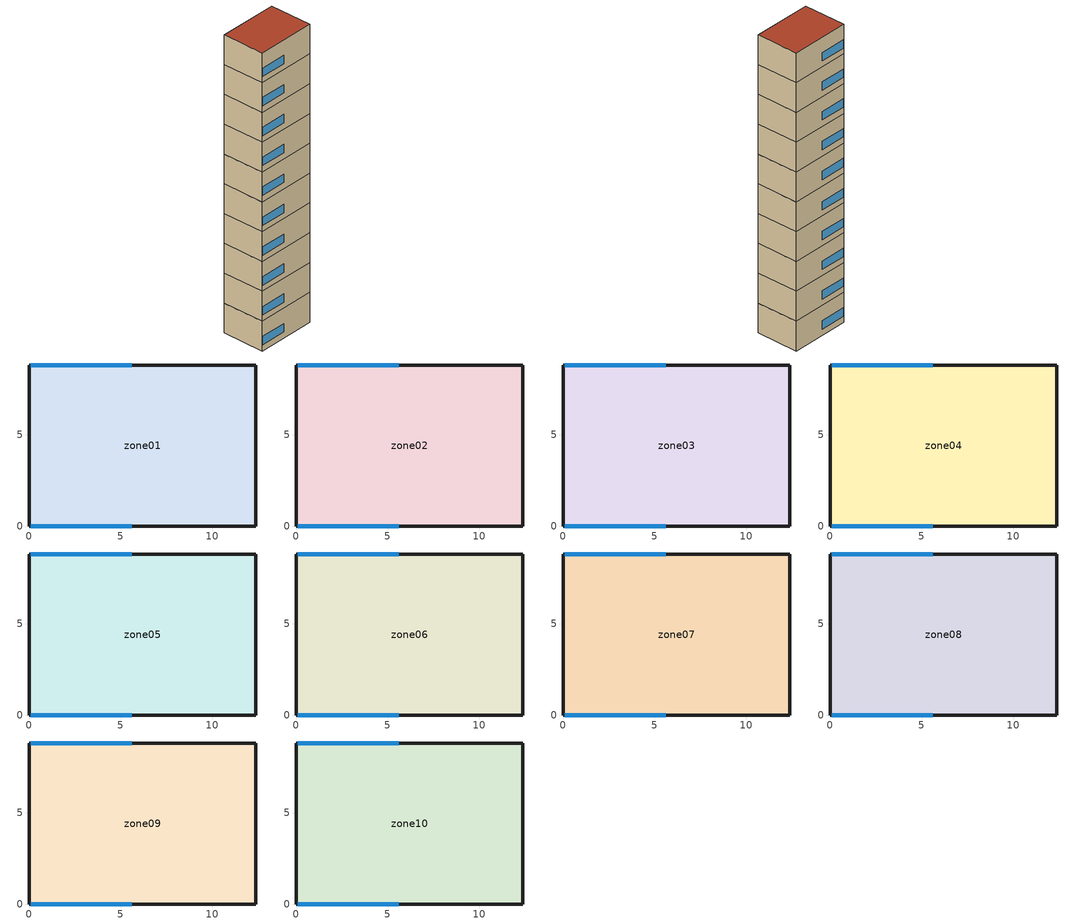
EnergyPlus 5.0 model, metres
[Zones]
zone01
 floor ground (GROUND_FLOOR): 12.4,8.8 12.4,0 0,0 0,8.8 z0
 wall outside (EXT_WALL): 12.4,0 12.4,8.8 0,8.8 0,0 12.4,0 z0:6.1
 window (EXT_WINDOW1): 0.1,0 5.6,0 / 5.6,8.8 0.1,8.8 z1.25:2.95
 ceiling to zone02 (ADJ_CEILING): 0,8.8 0,0 12.4,0 12.4,8.8 z6.1
zone02
 floor to zone01 (ADJ_CEILING): 12.4,8.8 12.4,0 0,0 0,8.8 z6.1
 wall outside (EXT_WALL): 12.4,0 12.4,8.8 0,8.8 0,0 12.4,0 z6.1:12.2
 window (EXT_WINDOW1): 0.1,0 5.6,0 / 5.6,8.8 0.1,8.8 z7.35:9.05
 ceiling to zone03 (ADJ_CEILING): 0,8.8 0,0 12.4,0 12.4,8.8 z12.2
zone03
 floor to zone02 (ADJ_CEILING): 12.4,8.8 12.4,0 0,0 0,8.8 z12.2
 wall outside (EXT_WALL): 12.4,0 12.4,8.8 0,8.8 0,0 12.4,0 z12.2:18.3
 window (EXT_WINDOW1): 0.1,0 5.6,0 / 5.6,8.8 0.1,8.8 z13.45:15.15
 ceiling to zone04 (ADJ_CEILING): 0,8.8 0,0 12.4,0 12.4,8.8 z18.3
zone04
 floor to zone03 (ADJ_CEILING): 12.4,8.8 12.4,0 0,0 0,8.8 z18.3
 wall outside (EXT_WALL): 12.4,0 12.4,8.8 0,8.8 0,0 12.4,0 z18.3:24.4
 window (EXT_WINDOW1): 0.1,0 5.6,0 / 5.6,8.8 0.1,8.8 z19.55:21.25
 ceiling to zone05 (ADJ_CEILING): 0,8.8 0,0 12.4,0 12.4,8.8 z24.4
zone05
 floor to zone04 (ADJ_CEILING): 12.4,8.8 12.4,0 0,0 0,8.8 z24.4
 wall outside (EXT_WALL): 12.4,0 12.4,8.8 0,8.8 0,0 12.4,0 z24.4:30.5
 window (EXT_WINDOW1): 0.1,0 5.6,0 / 5.6,8.8 0.1,8.8 z25.65:27.35
 ceiling to zone06 (ADJ_CEILING): 0,8.8 0,0 12.4,0 12.4,8.8 z30.5
zone06
 floor to zone05 (ADJ_CEILING): 12.4,8.8 12.4,0 0,0 0,8.8 z30.5
 wall outside (EXT_WALL): 12.4,0 12.4,8.8 0,8.8 0,0 12.4,0 z30.5:36.6
 window (EXT_WINDOW1): 0.1,0 5.6,0 / 5.6,8.8 0.1,8.8 z31.85:33.55
 ceiling to zone07 (ADJ_CEILING): 0,8.8 0,0 12.4,0 12.4,8.8 z36.6
zone07
 floor to zone06 (ADJ_CEILING): 12.4,8.8 12.4,0 0,0 0,8.8 z36.6
 wall outside (EXT_WALL): 12.4,0 12.4,8.8 0,8.8 0,0 12.4,0 z36.6:42.7
 window (EXT_WINDOW1): 0.1,0 5.6,0 / 5.6,8.8 0.1,8.8 z37.95:39.65
 ceiling to zone08 (ADJ_CEILING): 0,8.8 0,0 12.4,0 12.4,8.8 z42.7
zone08
 floor to zone07 (ADJ_CEILING): 12.4,8.8 12.4,0 0,0 0,8.8 z42.7
 wall outside (EXT_WALL): 12.4,0 12.4,8.8 0,8.8 0,0 12.4,0 z42.7:48.8
 window (EXT_WINDOW1): 0.1,0 5.6,0 / 5.6,8.8 0.1,8.8 z44.05:45.75
 ceiling to zone09 (ADJ_CEILING): 0,8.8 0,0 12.4,0 12.4,8.8 z48.8
zone09
 floor to zone08 (ADJ_CEILING): 12.4,8.8 12.4,0 0,0 0,8.8 z48.8
 wall outside (EXT_WALL): 12.4,0 12.4,8.8 0,8.8 0,0 12.4,0 z48.8:54.9
 window (EXT_WINDOW1): 0.1,0 5.6,0 / 5.6,8.8 0.1,8.8 z50.15:51.85
 ceiling to zone10 (ADJ_CEILING): 0,8.8 0,0 12.4,0 12.4,8.8 z54.9
zone10
 floor to zone09 (ADJ_CEILING): 12.4,8.8 12.4,0 0,0 0,8.8 z54.9
 wall outside (EXT_WALL): 12.4,0 12.4,8.8 0,8.8 0,0 12.4,0 z54.9:61
 window (EXT_WINDOW1): 0.1,0 5.6,0 / 5.6,8.8 0.1,8.8 z56.15:57.85
 roof outside (EXT_ROOF): 0,8.8 0,0 12.4,0 12.4,8.8 z61
[Building]
TRNSYS18: North Axis {deg}=0; Terrain=City; Loads Convergence Tolerance Value=0; Temperature Convergence Tolerance Value {deltaC}=0; Solar Distribution=FullInteriorAndExterior; Maximum Number of Warmup Days=0
[Site:Location]
not used: Latitude {deg}=0; Longitude {deg}=0; Time Zone {hr}=0; Elevation {m}=0
[Construction]
GROUND_FLOOR; EXT_WALL; EXT_ROOF; ADJ_CEILING; EXT_WINDOW1: 
[WindowProperty:ShadingControl]
ESHADE=0; ISHADE=INPUT 1*MAX_ISHADE : SHADECNTRL=ISHADE_INTERNAL
[SurfaceProperty:OtherSideCoefficients]
BOUNDARY=IDENTICAL; BOUNDARY=INPUT 1*TBOUNDARY; BOUNDARY=INPUT 1*TBOUNDARY_2; BOUNDARY=INPUT 1*TBOUNDARY_3; BOUNDARY=INPUT 1*TGROUND; BOUNDARY=20; BOUNDARY=15
[Zone] Multiplier=1
zone01; zone02; zone03; zone04; zone05; zone06; zone07; zone08; zone09; zone10
